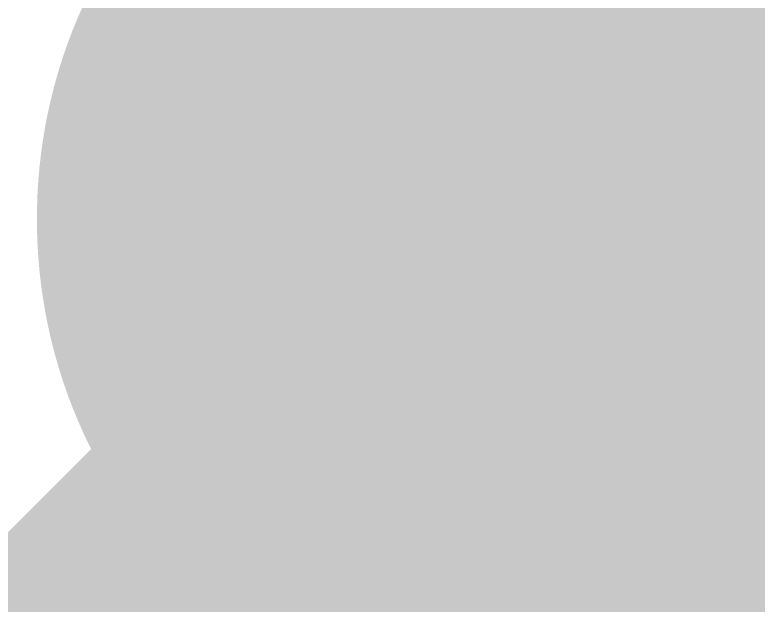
# Model space of a CAD drawing. Header units: inches. Extents: x 22 to 371, y 55 to 284.
# Drawn here: x 90.183 to 90.764, y 140.948 to 141.409 of the extents above; entities that cross this region are included whole.
import ezdxf

# ---------------------------------------------------------------- set-up
doc = ezdxf.new("R2010")
doc.units = ezdxf.units.IN
for name, color, linetype in [('Bottom Layer', 5, 'Continuous'), ('Bottom Solder', 6, 'Continuous'), ('Drill Drawing', 1, 'Continuous'), ('Layer 1', 16, 'Continuous'), ('Layer 2', 76, 'Continuous'), ('Top Layer', 1, 'Continuous'), ('Top Solder', 216, 'Continuous'), ('Via Holes', 16, 'Continuous')]:
    doc.layers.add(name, color=color, linetype=linetype)

msp = doc.modelspace()

# ---------------------------------------------------------------- hatches: boundary and pattern name
at = {"layer": 'Bottom Layer'}
h = msp.add_hatch(color=5, dxfattribs=at)
edge = h.paths.add_edge_path()
edge.add_arc((90.6018, 141.2494), 0.3, 0, 360)
at = {"layer": 'Bottom Solder'}
h = msp.add_hatch(color=6, dxfattribs=at)
edge = h.paths.add_edge_path()
edge.add_arc((90.6018, 141.2494), 0.4016, 0, 360)
at = {"layer": 'Layer 1'}
h = msp.add_hatch(color=16, dxfattribs=at)
edge = h.paths.add_edge_path()
edge.add_arc((90.6018, 141.2494), 0.3, 0, 360)
at = {"layer": 'Layer 2'}
h = msp.add_hatch(color=76, dxfattribs=at)
edge = h.paths.add_edge_path()
edge.add_arc((90.6018, 141.2494), 0.3, 0, 360)
at = {"layer": 'Top Layer'}
h = msp.add_hatch(color=1, dxfattribs=at)
edge = h.paths.add_edge_path()
edge.add_arc((90.6018, 141.2494), 0.3, 0, 360)
at = {"layer": 'Top Solder'}
h = msp.add_hatch(color=216, dxfattribs=at)
edge = h.paths.add_edge_path()
edge.add_arc((90.6018, 141.2494), 0.4016, 0, 360)
at = {"layer": 'Via Holes'}
h = msp.add_hatch(color=7, dxfattribs=at)
edge = h.paths.add_edge_path()
edge.add_arc((90.6018, 141.2494), 0.15, 0, 360)

# ---------------------------------------------------------------- linework, layer by layer
at = {"layer": 'Bottom Layer'}
msp.add_lwpolyline([(89.67696, 140.32456, 0.254, 0.254, 0), (90.6018, 141.2494, 0.254, 0.254, 0)], format="xyseb", dxfattribs=at)
msp.add_lwpolyline([(90.5383, 141.2494, 0.127, 0.127, 1), (90.6653, 141.2494, 0.127, 0.127, 1)], format="xyseb", close=True, dxfattribs=at)
at = {"layer": 'Drill Drawing'}
for points in [[(90.3478, 141.5034, 0.0508, 0.0508, 0), (90.6018, 141.3764, 0.0508, 0.0508, 0)], [(90.3478, 141.5034, 0.0508, 0.0508, 0), (90.4748, 141.2494, 0.0508, 0.0508, 0)], [(90.6018, 141.3764, 0.0508, 0.0508, 0), (90.8558, 141.5034, 0.0508, 0.0508, 0)], [(90.7288, 141.2494, 0.0508, 0.0508, 0), (90.8558, 141.5034, 0.0508, 0.0508, 0)], [(90.3478, 140.9954, 0.0508, 0.0508, 0), (90.4748, 141.2494, 0.0508, 0.0508, 0)], [(90.7288, 141.2494, 0.0508, 0.0508, 0), (90.8558, 140.9954, 0.0508, 0.0508, 0)], [(90.3478, 140.9954, 0.0508, 0.0508, 0), (90.6018, 141.1224, 0.0508, 0.0508, 0)], [(90.6018, 141.1224, 0.0508, 0.0508, 0), (90.8558, 140.9954, 0.0508, 0.0508, 0)]]:
    msp.add_lwpolyline(points, format="xyseb", dxfattribs=at)
for points in [[(90.5891, 141.3764, 0.0254, 0.0254, 1), (90.6145, 141.3764, 0.0254, 0.0254, 1)], [(90.5891, 141.3764, 0.0254, 0.0254, 1), (90.6145, 141.3764, 0.0254, 0.0254, 1)], [(90.4621, 141.2494, 0.0254, 0.0254, 1), (90.4875, 141.2494, 0.0254, 0.0254, 1)], [(90.4621, 141.2494, 0.0254, 0.0254, 1), (90.4875, 141.2494, 0.0254, 0.0254, 1)], [(90.7161, 141.2494, 0.0254, 0.0254, 1), (90.7415, 141.2494, 0.0254, 0.0254, 1)], [(90.7161, 141.2494, 0.0254, 0.0254, 1), (90.7415, 141.2494, 0.0254, 0.0254, 1)], [(90.5891, 141.1224, 0.0254, 0.0254, 1), (90.6145, 141.1224, 0.0254, 0.0254, 1)], [(90.5891, 141.1224, 0.0254, 0.0254, 1), (90.6145, 141.1224, 0.0254, 0.0254, 1)], [(90.3351, 140.9954, 0.0254, 0.0254, 1), (90.3605, 140.9954, 0.0254, 0.0254, 1)], [(90.3351, 140.9954, 0.0254, 0.0254, 1), (90.3605, 140.9954, 0.0254, 0.0254, 1)]]:
    msp.add_lwpolyline(points, format="xyseb", close=True, dxfattribs=at)
at = {"layer": 'Top Layer'}
msp.add_lwpolyline([(90.6018, 141.2494, 0.254, 0.254, 0), (92.62638, 139.22482, 0.254, 0.254, 0)], format="xyseb", dxfattribs=at)
msp.add_lwpolyline([(90.5383, 141.2494, 0.127, 0.127, 1), (90.6653, 141.2494, 0.127, 0.127, 1)], format="xyseb", close=True, dxfattribs=at)

doc.saveas('drawing.dxf')
